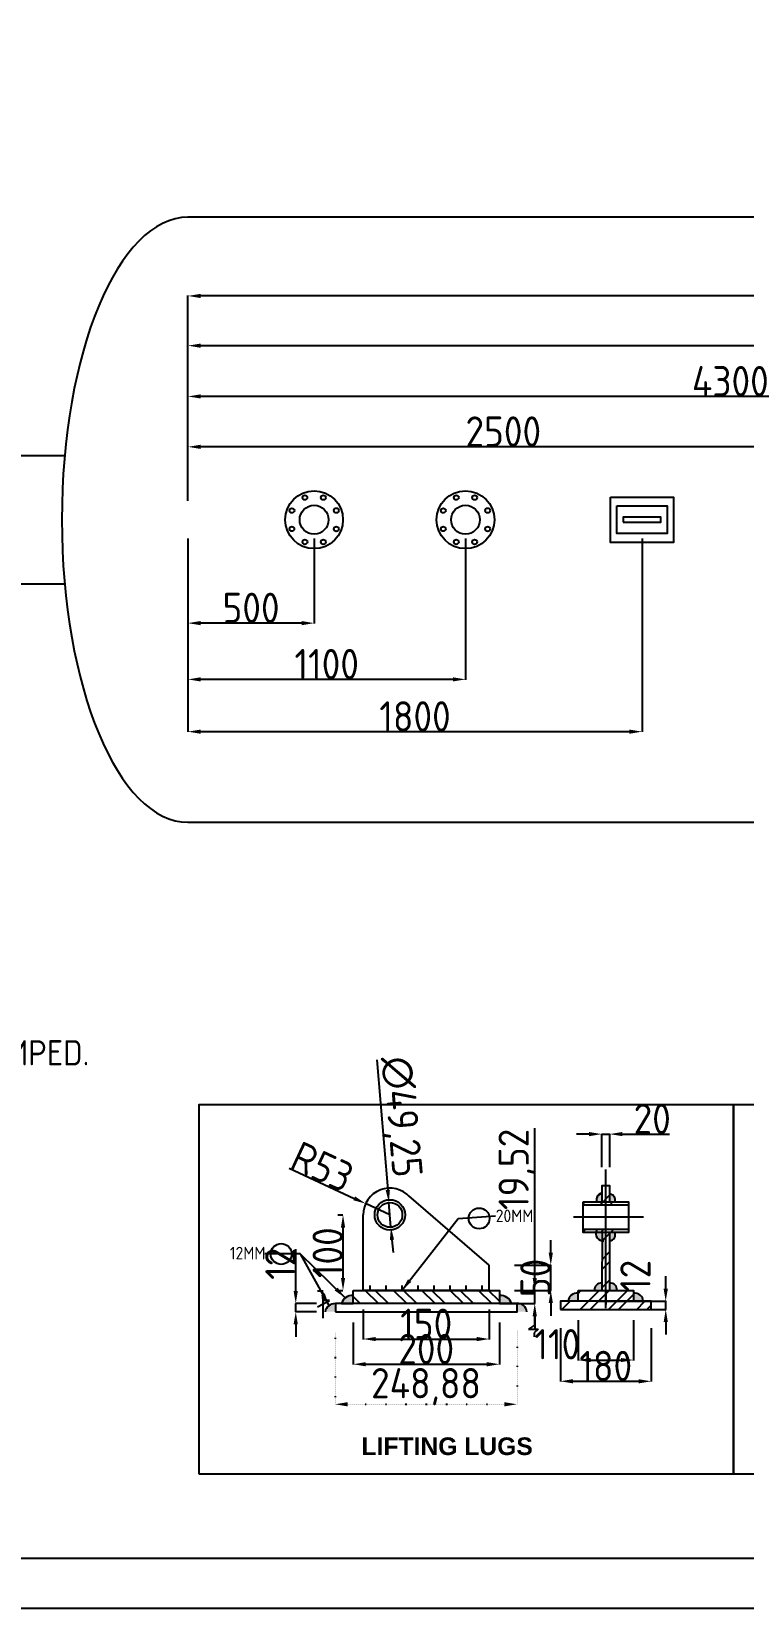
# Model space of a CAD drawing. Header units: inches. Extents: x 46059 to 66274, y -33 to 12215.
# Drawn here: x 50489 to 53311, y -33 to 6223 of the extents above; entities that cross this region are included whole.
import ezdxf

# ---------------------------------------------------------------- set-up
doc = ezdxf.new("R2010")
doc.units = ezdxf.units.IN
doc.header["$LTSCALE"] = 40
doc.header["$MEASUREMENT"] = 0
for name, pattern in [('ACAD_ISO03W100', [30, 12, -18]), ('CENTER', [50.8, 31.75, -6.35, 6.35, -6.35]), ('DOT', [0.25, 0, -0.25])]:
    doc.linetypes.add(name, pattern=pattern)
doc.styles.get("Standard").update_dxf_attribs({"font": 'isocp.shx', "height": 120, "bigfont": '@extfont2.shx'})
doc.dimstyles.new('ISO-25', dxfattribs={"dimtxt": 120, "dimasz": 50, "dimexe": 1.25, "dimexo": 75, "dimtad": 1, "dimtxsty": 'Standard', "dimcen": 0, "dimclrd": 1, "dimclre": 1, "dimclrt": 1, "dimazin": 0, "dimtfac": 1, "dimtmove": 0, "dimatfit": 3, "dimfxl": 1, "dimtfillclr": 1, "dimarcsym": 0})

# ---------------------------------------------------------------- blocks, each defined once
blk = doc.blocks.new('*D40')
at = {"color": 1, "lineweight": -2, "ltscale": 1000, "transparency": 16777216}
for p, q in [((52483.6, 1278.5), (52483.6, 1872.5)), ((52403.4, 1228.5), (52484.9, 1228.5)), ((52483.6, 1176.5), (52483.6, 1228.5)), ((52403.4, 1176.5), (52484.9, 1176.5)), ((52483.6, 1126.5), (52483.6, 1076.5))]:
    blk.add_line(p, q, dxfattribs=at)
at = {"color": 1, "ltscale": 1000, "transparency": 16777216}
for points in [[(52475.3, 1278.5), (52492, 1278.5), (52483.6, 1228.5)], [(52475.3, 1126.5), (52492, 1126.5), (52483.6, 1176.5)]]:
    blk.add_solid(points, dxfattribs=at)
at = {"layer": 'Defpoints', "color": 0, "ltscale": 1000, "transparency": 16777216}
for p in [(52303.4, 1228.5), (52483.6, 1228.5), (52303.4, 1176.5)]:
    blk.add_point(p, dxfattribs=at)
at = {"color": 1, "ltscale": 1000, "transparency": 16777216, "insert": (52414, 1709.1), "char_height": 120, "attachment_point": 5, "rotation": 90}
blk.add_mtext('19,52', dxfattribs=at)
blk = doc.blocks.new('*D53')
at = {"color": 1, "lineweight": -2, "ltscale": 1000, "transparency": 16777216}
for p, q in [((52547.2, 1378.5), (52547.2, 1428.5)), ((52403.4, 1328.5), (52548.5, 1328.5)), ((52547.2, 1228.5), (52547.2, 1328.5)), ((52403.4, 1228.5), (52548.5, 1228.5)), ((52547.2, 1178.5), (52547.2, 1128.5))]:
    blk.add_line(p, q, dxfattribs=at)
at = {"color": 1, "ltscale": 1000, "transparency": 16777216}
for points in [[(52538.9, 1378.5), (52555.6, 1378.5), (52547.2, 1328.5)], [(52538.9, 1178.5), (52555.6, 1178.5), (52547.2, 1228.5)]]:
    blk.add_solid(points, dxfattribs=at)
at = {"layer": 'Defpoints', "color": 0, "ltscale": 1000, "transparency": 16777216}
for p in [(52303.4, 1328.5), (52547.2, 1328.5), (52303.4, 1228.5)]:
    blk.add_point(p, dxfattribs=at)
at = {"color": 1, "ltscale": 1000, "transparency": 16777216, "insert": (52486.6, 1278.5), "char_height": 120, "attachment_point": 5, "rotation": 90}
blk.add_mtext('50', dxfattribs=at)
blk = doc.blocks.new('*D54')
at = {"color": 1, "lineweight": -2, "ltscale": 1000, "transparency": 16777216}
for p, q in [((51703.4, 1528.5), (51722.3, 1528.5)), ((51723.6, 1278.5), (51723.6, 1478.5)), ((51703.4, 1228.5), (51722.3, 1228.5))]:
    blk.add_line(p, q, dxfattribs=at)
at = {"color": 1, "ltscale": 1000, "transparency": 16777216}
for points in [[(51715.2, 1478.5), (51731.9, 1478.5), (51723.6, 1528.5)], [(51715.2, 1278.5), (51731.9, 1278.5), (51723.6, 1228.5)]]:
    blk.add_solid(points, dxfattribs=at)
at = {"layer": 'Defpoints', "color": 0, "ltscale": 1000, "transparency": 16777216}
for p in [(51723.6, 1528.5), (51803.4, 1528.5), (51803.4, 1228.5)]:
    blk.add_point(p, dxfattribs=at)
at = {"color": 1, "ltscale": 1000, "transparency": 16777216, "insert": (51662.9, 1378.5), "char_height": 120, "attachment_point": 5, "rotation": 90}
blk.add_mtext('100', dxfattribs=at)
blk = doc.blocks.new('*D41')
at = {"color": 1, "lineweight": -2, "ltscale": 1000, "transparency": 16777216}
for p, q in [((51510.1, 1713.8), (51767.9, 1594.2)), ((51909.4, 1528.5), (51813.3, 1573.2))]:
    blk.add_line(p, q, dxfattribs=at)
at = {"color": 1, "ltscale": 1000, "transparency": 16777216}
blk.add_solid([(51771.4, 1601.8), (51764.4, 1586.6), (51813.3, 1573.2)], dxfattribs=at)
at = {"layer": 'Defpoints', "color": 0, "ltscale": 1000, "transparency": 16777216}
for p in [(51813.3, 1573.2), (51909.4, 1528.5)]:
    blk.add_point(p, dxfattribs=at)
at = {"color": 1, "ltscale": 1000, "transparency": 16777216, "insert": (51641.8, 1719.5), "char_height": 120, "attachment_point": 5, "rotation": 335.10709}
blk.add_mtext('R53', dxfattribs=at)
blk = doc.blocks.new('*D55')
at = {"color": 1, "lineweight": -2, "ltscale": 1000, "transparency": 16777216}
for p, q in [((51857.7, 2144.3), (51901.1, 1627.4)), ((51913.5, 1479.5), (51905.3, 1577.6)), ((51917.7, 1429.6), (51921.9, 1379.8))]:
    blk.add_line(p, q, dxfattribs=at)
at = {"color": 1, "ltscale": 1000, "transparency": 16777216}
for points in [[(51909.4, 1628.1), (51892.8, 1626.7), (51905.3, 1577.6)], [(51926, 1430.3), (51909.4, 1428.9), (51913.5, 1479.5)]]:
    blk.add_solid(points, dxfattribs=at)
at = {"layer": 'Defpoints', "color": 0, "ltscale": 1000, "transparency": 16777216}
for p in [(51905.3, 1577.6), (51913.5, 1479.5)]:
    blk.add_point(p, dxfattribs=at)
at = {"color": 1, "ltscale": 1000, "transparency": 16777216, "insert": (51946.7, 1916.6), "char_height": 120, "attachment_point": 5, "rotation": 274.80229}
blk.add_mtext('∅49,25', dxfattribs=at)
blk = doc.blocks.new('*D42')
at = {"color": 1, "lineweight": -2, "ltscale": 0.25, "transparency": 16777216}
for p, q in [((51803.4, 1153.5), (51803.4, 1034.7)), ((52303.4, 1153.5), (52303.4, 1034.7)), ((51853.4, 1036), (52253.4, 1036))]:
    blk.add_line(p, q, dxfattribs=at)
at = {"color": 1, "ltscale": 0.25, "transparency": 16777216}
for points in [[(51853.4, 1044.3), (51853.4, 1027.7), (51803.4, 1036)], [(52253.4, 1044.3), (52253.4, 1027.7), (52303.4, 1036)]]:
    blk.add_solid(points, dxfattribs=at)
at = {"layer": 'Defpoints', "color": 0, "ltscale": 0.25, "transparency": 16777216}
for p in [(51803.4, 1228.5), (52303.4, 1228.5), (52303.4, 1036)]:
    blk.add_point(p, dxfattribs=at)
at = {"color": 1, "ltscale": 0.25, "transparency": 16777216, "insert": (52053.4, 1096.6), "char_height": 120, "attachment_point": 5}
blk.add_mtext('150', dxfattribs=at)
blk = doc.blocks.new('*D56')
at = {"color": 1, "lineweight": -2, "ltscale": 0.25, "transparency": 16777216}
for p, q in [((51763.4, 1101.5), (51763.4, 934.8)), ((52343.4, 1101.5), (52343.4, 934.8)), ((51813.4, 936), (52293.4, 936))]:
    blk.add_line(p, q, dxfattribs=at)
at = {"color": 1, "ltscale": 0.25, "transparency": 16777216}
for points in [[(51813.4, 944.4), (51813.4, 927.7), (51763.4, 936)], [(52293.4, 944.4), (52293.4, 927.7), (52343.4, 936)]]:
    blk.add_solid(points, dxfattribs=at)
at = {"layer": 'Defpoints', "color": 0, "ltscale": 0.25, "transparency": 16777216}
for p in [(51763.4, 1176.5), (52343.4, 1176.5), (52343.4, 936)]:
    blk.add_point(p, dxfattribs=at)
at = {"color": 1, "ltscale": 0.25, "transparency": 16777216, "insert": (52053.4, 996.7), "char_height": 120, "attachment_point": 5}
blk.add_mtext('200', dxfattribs=at)
blk = doc.blocks.new('*D57')
at = {"color": 1, "lineweight": -2, "ltscale": 0.25, "transparency": 16777216}
for p, q in [((52655.1, 1110.7), (52655.1, 951.5)), ((52875.1, 1110.7), (52875.1, 951.5)), ((52705.1, 952.7), (52825.1, 952.7))]:
    blk.add_line(p, q, dxfattribs=at)
at = {"color": 1, "ltscale": 0.25, "transparency": 16777216}
for points in [[(52705.1, 961), (52705.1, 944.4), (52655.1, 952.7)], [(52825.1, 961), (52825.1, 944.4), (52875.1, 952.7)]]:
    blk.add_solid(points, dxfattribs=at)
at = {"layer": 'Defpoints', "color": 0, "ltscale": 0.25, "transparency": 16777216}
for p in [(52655.1, 1185.7), (52875.1, 1185.7), (52875.1, 952.7)]:
    blk.add_point(p, dxfattribs=at)
at = {"color": 1, "ltscale": 0.25, "transparency": 16777216, "insert": (52573, 1015.5), "char_height": 120, "attachment_point": 5}
blk.add_mtext('110', dxfattribs=at)
blk = doc.blocks.new('*D58')
at = {"color": 1, "lineweight": -2, "ltscale": 0.25, "transparency": 16777216}
for p, q in [((52585.1, 1078.7), (52585.1, 867.2)), ((52945.1, 1078.7), (52945.1, 867.2)), ((52635.1, 868.4), (52895.1, 868.4))]:
    blk.add_line(p, q, dxfattribs=at)
at = {"color": 1, "ltscale": 0.25, "transparency": 16777216}
for points in [[(52635.1, 876.8), (52635.1, 860.1), (52585.1, 868.4)], [(52895.1, 876.8), (52895.1, 860.1), (52945.1, 868.4)]]:
    blk.add_solid(points, dxfattribs=at)
at = {"layer": 'Defpoints', "color": 0, "ltscale": 0.25, "transparency": 16777216}
for p in [(52585.1, 1153.7), (52945.1, 1153.7), (52945.1, 868.4)]:
    blk.add_point(p, dxfattribs=at)
at = {"color": 1, "ltscale": 0.25, "transparency": 16777216, "insert": (52765.1, 929.1), "char_height": 120, "attachment_point": 5}
blk.add_mtext('180', dxfattribs=at)
blk = doc.blocks.new('*D43')
at = {"color": 1, "lineweight": -2, "ltscale": 0.25, "transparency": 16777216}
for p, q in [((53002.9, 1235.7), (53002.9, 1285.7)), ((52730.1, 1185.7), (53004.2, 1185.7)), ((52737.2, 1153.7), (53004.2, 1153.7)), ((53002.9, 1153.7), (53002.9, 1185.7)), ((53002.9, 1103.7), (53002.9, 1053.7))]:
    blk.add_line(p, q, dxfattribs=at)
at = {"color": 1, "ltscale": 0.25, "transparency": 16777216}
for points in [[(52994.6, 1235.7), (53011.3, 1235.7), (53002.9, 1185.7)], [(52994.6, 1103.7), (53011.3, 1103.7), (53002.9, 1153.7)]]:
    blk.add_solid(points, dxfattribs=at)
at = {"layer": 'Defpoints', "color": 0, "ltscale": 0.25, "transparency": 16777216}
for p in [(52655.1, 1185.7), (52662.2, 1153.7), (53002.9, 1185.7)]:
    blk.add_point(p, dxfattribs=at)
at = {"color": 1, "ltscale": 0.25, "transparency": 16777216, "insert": (52882.7, 1286.5), "char_height": 120, "attachment_point": 5, "rotation": 90}
blk.add_mtext('12', dxfattribs=at)
blk = doc.blocks.new('*D63')
at = {"color": 1, "lineweight": -2, "ltscale": 0.01, "transparency": 16777216}
for p, q in [((51536.2, 1226.5), (51536.2, 1392.9)), ((51618.4, 1176.5), (51534.9, 1176.5)), ((51618.4, 1144.5), (51534.9, 1144.5)), ((51536.2, 1144.5), (51536.2, 1176.5)), ((51536.2, 1094.5), (51536.2, 1044.5))]:
    blk.add_line(p, q, dxfattribs=at)
at = {"color": 1, "ltscale": 0.01, "transparency": 16777216}
for points in [[(51527.8, 1226.5), (51544.5, 1226.5), (51536.2, 1176.5)], [(51527.8, 1094.5), (51544.5, 1094.5), (51536.2, 1144.5)]]:
    blk.add_solid(points, dxfattribs=at)
at = {"layer": 'Defpoints', "color": 0, "ltscale": 0.01, "transparency": 16777216}
for p in [(51536.2, 1176.5), (51693.4, 1176.5), (51693.4, 1144.5)]:
    blk.add_point(p, dxfattribs=at)
at = {"color": 1, "ltscale": 0.01, "transparency": 16777216, "insert": (51475.5, 1334.7), "char_height": 120, "attachment_point": 5, "rotation": 90}
blk.add_mtext('12', dxfattribs=at)
blk = doc.blocks.new('*D64')
at = {"color": 1, "lineweight": -2, "ltscale": 0.01, "transparency": 16777216}
for p, q in [((52699.1, 1849), (52649.1, 1849)), ((52749.1, 1718.5), (52749.1, 1850.2)), ((52749.1, 1849), (52781.1, 1849)), ((52781.1, 1718.5), (52781.1, 1850.2)), ((52831.1, 1849), (53017.5, 1849))]:
    blk.add_line(p, q, dxfattribs=at)
at = {"color": 1, "ltscale": 0.01, "transparency": 16777216}
for points in [[(52699.1, 1857.3), (52699.1, 1840.7), (52749.1, 1849)], [(52831.1, 1857.3), (52831.1, 1840.7), (52781.1, 1849)]]:
    blk.add_solid(points, dxfattribs=at)
at = {"layer": 'Defpoints', "color": 0, "ltscale": 0.01, "transparency": 16777216}
for p in [(52781.1, 1849), (52749.1, 1643.5), (52781.1, 1643.5)]:
    blk.add_point(p, dxfattribs=at)
at = {"color": 1, "ltscale": 0.01, "transparency": 16777216, "insert": (52949.3, 1909.6), "char_height": 120, "attachment_point": 5}
blk.add_mtext('20', dxfattribs=at)
blk = doc.blocks.new('*D66')
at = {"color": 1, "linetype": 'DOT', "lineweight": -2, "ltscale": 0.25, "transparency": 16777216}
for p, q in [((52413.4, 1069.5), (52413.4, 776)), ((51691.8, 1061), (51691.8, 776)), ((51741.8, 777.2), (52363.4, 777.2))]:
    blk.add_line(p, q, dxfattribs=at)
at = {"color": 1, "linetype": 'DOT', "ltscale": 0.25, "transparency": 16777216}
for points in [[(51741.8, 785.6), (51741.8, 768.9), (51691.8, 777.2)], [(52363.4, 785.6), (52363.4, 768.9), (52413.4, 777.2)]]:
    blk.add_solid(points, dxfattribs=at)
at = {"layer": 'Defpoints', "color": 0, "linetype": 'DOT', "ltscale": 0.25, "transparency": 16777216}
for p in [(51691.8, 1136), (52413.4, 1144.5), (52413.4, 777.2)]:
    blk.add_point(p, dxfattribs=at)
at = {"color": 1, "linetype": 'DOT', "ltscale": 0.25, "transparency": 16777216, "insert": (52052.6, 846.9), "char_height": 120, "attachment_point": 5}
blk.add_mtext('248,88', dxfattribs=at)
blk = doc.blocks.new('*U142')
blk.add_circle((0, 0), 9.55)
blk = doc.blocks.new('*U143')
at = {"color": 0, "linetype": 'ByBlock', "lineweight": -2, "transparency": 16777216}
for p, rotation in [((29709.1, 5150.1), 45.00000000000001), ((29843.8, 5150.1), 314.9999999999999), ((29681.2, 5082.8), 90), ((29871.7, 5082.8), 270), ((29709.1, 5015.4), 135), ((29843.8, 5015.4), 225), ((29776.4, 4987.5), 180)]:
    blk.add_blockref('*U142', p, dxfattribs=dict(at, rotation=rotation))
blk.add_blockref('*U142', (29776.4, 5178), dxfattribs=at)
blk = doc.blocks.new('*U144')
blk.add_circle((0, 0), 9.55)
blk = doc.blocks.new('*U145')
at = {"color": 0, "linetype": 'ByBlock', "lineweight": -2, "transparency": 16777216}
for p, rotation in [((29709.1, 5150.1), 45.00000000000001), ((29843.8, 5150.1), 314.9999999999999), ((29681.2, 5082.8), 90), ((29871.7, 5082.8), 270), ((29709.1, 5015.4), 135), ((29843.8, 5015.4), 225), ((29776.4, 4987.5), 180)]:
    blk.add_blockref('*U144', p, dxfattribs=dict(at, rotation=rotation))
blk.add_blockref('*U144', (29776.4, 5178), dxfattribs=at)
blk = doc.blocks.new('*D155')
at = {"color": 1, "lineweight": -2, "transparency": 16777216}
for p, q in [((51109, 4211.2), (51109, 3874.8)), ((51609, 4211.2), (51609, 3874.8)), ((51559, 3876), (51159, 3876))]:
    blk.add_line(p, q, dxfattribs=at)
at = {"color": 1, "transparency": 16777216}
for points in [[(51159, 3884.4), (51159, 3867.7), (51109, 3876)], [(51559, 3884.4), (51559, 3867.7), (51609, 3876)]]:
    blk.add_solid(points, dxfattribs=at)
at = {"layer": 'Defpoints', "color": 0, "transparency": 16777216}
for p in [(51109, 4286.2), (51609, 4286.2), (51109, 3876)]:
    blk.add_point(p, dxfattribs=at)
at = {"color": 1, "transparency": 16777216, "insert": (51359, 3936.7), "char_height": 120, "attachment_point": 5}
blk.add_mtext('500', dxfattribs=at)
blk = doc.blocks.new('*D156')
at = {"color": 1, "lineweight": -2, "transparency": 16777216}
for p, q in [((51109, 4211.2), (51109, 3651.6)), ((52209, 4211.2), (52209, 3651.6)), ((52159, 3652.9), (51159, 3652.9))]:
    blk.add_line(p, q, dxfattribs=at)
at = {"color": 1, "transparency": 16777216}
for points in [[(51159, 3661.2), (51159, 3644.6), (51109, 3652.9)], [(52159, 3661.2), (52159, 3644.6), (52209, 3652.9)]]:
    blk.add_solid(points, dxfattribs=at)
at = {"layer": 'Defpoints', "color": 0, "transparency": 16777216}
for p in [(51109, 4286.2), (52209, 4286.2), (51109, 3652.9)]:
    blk.add_point(p, dxfattribs=at)
at = {"color": 1, "transparency": 16777216, "insert": (51659, 3713.5), "char_height": 120, "attachment_point": 5}
blk.add_mtext('1100', dxfattribs=at)
blk = doc.blocks.new('*D157')
at = {"color": 1, "lineweight": -2, "transparency": 16777216}
for p, q in [((51109, 4211.2), (51109, 3444.2)), ((52909, 4211.2), (52909, 3444.2)), ((52859, 3445.4), (51159, 3445.4))]:
    blk.add_line(p, q, dxfattribs=at)
at = {"color": 1, "transparency": 16777216}
for points in [[(51159, 3453.7), (51159, 3437.1), (51109, 3445.4)], [(52859, 3453.7), (52859, 3437.1), (52909, 3445.4)]]:
    blk.add_solid(points, dxfattribs=at)
at = {"layer": 'Defpoints', "color": 0, "transparency": 16777216}
for p in [(51109, 4286.2), (52909, 4286.2), (51109, 3445.4)]:
    blk.add_point(p, dxfattribs=at)
at = {"color": 1, "transparency": 16777216, "insert": (52009, 3506), "char_height": 120, "attachment_point": 5}
blk.add_mtext('1800', dxfattribs=at)
blk = doc.blocks.new('*D158')
at = {"color": 1, "lineweight": -2, "transparency": 16777216}
for p, q in [((51109, 4361.2), (51109, 4576.7)), ((53559, 4575.5), (51159, 4575.5)), ((53609, 4361.2), (53609, 4576.7))]:
    blk.add_line(p, q, dxfattribs=at)
at = {"color": 1, "transparency": 16777216}
for points in [[(51159, 4583.8), (51159, 4567.1), (51109, 4575.5)], [(53559, 4583.8), (53559, 4567.1), (53609, 4575.5)]]:
    blk.add_solid(points, dxfattribs=at)
at = {"layer": 'Defpoints', "color": 0, "transparency": 16777216}
for p in [(51109, 4575.5), (51109, 4286.2), (53609, 4286.2)]:
    blk.add_point(p, dxfattribs=at)
at = {"color": 1, "transparency": 16777216, "insert": (52359, 4636.1), "char_height": 120, "attachment_point": 5}
blk.add_mtext('2500', dxfattribs=at)
blk = doc.blocks.new('*D159')
at = {"color": 1, "lineweight": -2, "transparency": 16777216}
for p, q in [((51109, 4361.2), (51109, 4776.6)), ((55359, 4775.4), (51159, 4775.4)), ((55409, 4361.2), (55409, 4776.6))]:
    blk.add_line(p, q, dxfattribs=at)
at = {"color": 1, "transparency": 16777216}
for points in [[(51159, 4783.7), (51159, 4767.1), (51109, 4775.4)], [(55359, 4783.7), (55359, 4767.1), (55409, 4775.4)]]:
    blk.add_solid(points, dxfattribs=at)
at = {"layer": 'Defpoints', "color": 0, "transparency": 16777216}
for p in [(51109, 4775.4), (51109, 4286.2), (55409, 4286.2)]:
    blk.add_point(p, dxfattribs=at)
at = {"color": 1, "transparency": 16777216, "insert": (53259, 4836), "char_height": 120, "attachment_point": 5}
blk.add_mtext('4300', dxfattribs=at)
blk = doc.blocks.new('*D160')
at = {"color": 1, "lineweight": -2, "transparency": 16777216}
for p, q in [((51109, 4361.2), (51109, 4978)), ((57359, 4976.7), (51159, 4976.7)), ((57409, 4361.2), (57409, 4978))]:
    blk.add_line(p, q, dxfattribs=at)
at = {"color": 1, "transparency": 16777216}
for points in [[(51159, 4985), (51159, 4968.4), (51109, 4976.7)], [(57359, 4985), (57359, 4968.4), (57409, 4976.7)]]:
    blk.add_solid(points, dxfattribs=at)
at = {"layer": 'Defpoints', "color": 0, "transparency": 16777216}
for p in [(51109, 4976.7), (51109, 4286.2), (57409, 4286.2)]:
    blk.add_point(p, dxfattribs=at)
at = {"color": 1, "transparency": 16777216, "insert": (54259, 5037.3), "char_height": 120, "attachment_point": 5}
blk.add_mtext('6300', dxfattribs=at)
blk = doc.blocks.new('*D161')
at = {"color": 1, "lineweight": -2, "transparency": 16777216}
for p, q in [((51109, 4361.2), (51109, 5175.2)), ((58359, 5173.9), (51159, 5173.9)), ((58409, 4361.2), (58409, 5175.2))]:
    blk.add_line(p, q, dxfattribs=at)
at = {"color": 1, "transparency": 16777216}
for points in [[(51159, 5182.3), (51159, 5165.6), (51109, 5173.9)], [(58359, 5182.3), (58359, 5165.6), (58409, 5173.9)]]:
    blk.add_solid(points, dxfattribs=at)
at = {"layer": 'Defpoints', "color": 0, "transparency": 16777216}
for p in [(51109, 5173.9), (51109, 4286.2), (58409, 4286.2)]:
    blk.add_point(p, dxfattribs=at)
at = {"color": 1, "transparency": 16777216, "insert": (54759, 5234.6), "char_height": 120, "attachment_point": 5}
blk.add_mtext('7300', dxfattribs=at)

msp = doc.modelspace()

# ---------------------------------------------------------------- hatches: boundary and pattern name
at = {"ltscale": 0.2}
h = msp.add_hatch(dxfattribs=at)
h.set_pattern_fill('STEEL', color=256, scale=25, style=0)
h.set_pattern_definition([(45, (50405.68, 427.11), (-56.1266, 56.1266), []), (45, (50405.68, 466.8), (-56.1266, 56.1266), [])])
h.paths.add_polyline_path([(52765.148, 1643.458), (52749.148, 1643.458), (52749.148, 1579.747), (52765.148, 1579.747)])
h.paths.add_polyline_path([(52781.148, 1643.458), (52765.148, 1643.458), (52765.148, 1579.747), (52781.148, 1579.747)])
h.paths.add_polyline_path([(52855.148, 1579.747), (52765.148, 1579.747), (52765.148, 1568.672), (52855.148, 1568.672)])
h.paths.add_polyline_path([(52765.148, 1579.747), (52749.148, 1579.747), (52675.148, 1579.747), (52675.148, 1568.672), (52765.148, 1568.672)])
h.paths.add_polyline_path([(52765.148, 1470.172), (52675.148, 1470.172), (52675.148, 1459.097), (52765.148, 1459.097)])
h.paths.add_polyline_path([(52855.148, 1470.172), (52765.148, 1470.172), (52765.148, 1459.097), (52855.148, 1459.097)])
h.paths.add_polyline_path([(52781.148, 1459.097), (52765.148, 1459.097), (52765.148, 1228.533), (52781.148, 1228.533)])
h.paths.add_polyline_path([(52765.148, 1459.097), (52751.333, 1459.097), (52749.148, 1228.533), (52765.148, 1228.533)])
h.paths.add_polyline_path([(52765.148, 1217.682), (52765.148, 1228.533), (52655.148, 1228.533), (52655.148, 1185.682), (52765.148, 1185.682)])
h.paths.add_polyline_path([(52875.148, 1228.533), (52765.148, 1228.533), (52765.148, 1185.682), (52875.148, 1185.682)])
h.paths.add_polyline_path([(52585.148, 1185.682), (52585.148, 1153.682), (52945.148, 1153.682), (52945.148, 1185.682)])
h = msp.add_hatch(color=256, dxfattribs=at)
h.paths.add_polyline_path([(52729.148, 1579.747), (52749.148, 1579.747), (52749.148, 1612.472, 0.45430529)])
h.paths.add_polyline_path([(52781.148, 1612.472), (52781.148, 1579.747), (52801.148, 1579.747, 0.45430529)])
h.paths.add_polyline_path([(52801.148, 1459.097), (52781.148, 1459.097), (52781.148, 1425.693, 0.50440863)])
h.paths.add_polyline_path([(52781.148, 1258.618), (52781.148, 1228.533), (52809.641, 1228.533, 0.46108592)])
h.paths.add_polyline_path([(52913.406, 1185.682, 0.46297724), (52875.148, 1217.682), (52875.148, 1185.682)])
h = msp.add_hatch(color=256, dxfattribs=at)
h.paths.add_polyline_path([(52751.333, 1459.097), (52726.265, 1459.097, 0.44677807), (52751.015, 1425.528)])
h.paths.add_polyline_path([(52749.148, 1228.533), (52749.433, 1258.602, 0.46426549), (52720.656, 1228.533)])
h.paths.add_polyline_path([(52655.148, 1185.682), (52655.148, 1217.682, 0.46297724), (52616.891, 1185.682)])
at = {"ltscale": 0.25}
h = msp.add_hatch(color=256, dxfattribs=at)
h.paths.add_polyline_path([(52343.413, 1208.485), (52343.413, 1176.485), (52391.784, 1176.485, 0.35397197)])
h.paths.add_polyline_path([(52413.413, 1176.485), (52413.413, 1144.485), (52452.021, 1144.485, 0.4203357)])
h.paths.add_polyline_path([(51763.413, 1208.485, 0.35983858), (51716.935, 1176.485), (51763.413, 1176.485)])
h.paths.add_polyline_path([(51693.413, 1176.485, 0.36508919), (51652.233, 1144.485), (51693.413, 1144.485)])
at = {"ltscale": 1000}
h = msp.add_hatch(dxfattribs=at)
h.set_pattern_fill('STEEL', color=256, scale=25, angle=90, style=0)
h.set_pattern_definition([(135, (50856.875, 427.11), (-56.1266, -56.1266), []), (135, (50817.19, 427.11), (-56.1266, -56.1266), [])])
h.paths.add_polyline_path([(52343.413, 1176.485), (52343.413, 1228.533), (51763.413, 1228.533), (51763.413, 1176.485)])
h = msp.add_hatch(dxfattribs=at)
h.set_pattern_fill('ANSI31', color=256, scale=20, angle=45, style=0)
h.set_pattern_definition([(90, (47957.49, -8311.34), (-63.5, 1e-14), [])])
h.paths.add_polyline_path([(52303.413, 1248.533), (51803.413, 1248.533), (51803.413, 1228.533), (52303.413, 1228.533)])

# ---------------------------------------------------------------- linework, layer by layer
msp.add_line((51108.984, 3086.187), (60228.984, 3086.187))
at = {"linetype": 'ACAD_ISO03W100', "ltscale": 1000}
for p, q in [((52765.148, 1157.919), (52765.148, 1708.422)), ((52914.874, 1519.422), (52637.507, 1519.422))]:
    msp.add_line(p, q, dxfattribs=at)
at = {"ltscale": 1000}
for p, q in [((52303.413, 1328.533), (51984.366, 1603.486)), ((51803.413, 1228.533), (51803.413, 1528.533)), ((52303.413, 1228.533), (52303.413, 1328.533)), ((51644.937, 1225.834), (51623.03, 1225.834)), ((51623.03, 1163.825), (51669.406, 1188.708)), ((51644.937, 1170.155), (51643.642, 1222.171)), ((51669.406, 1188.708), (51643.642, 1188.708)), ((51644.937, 1218.494), (51644.937, 1198.494)), ((52303.413, 1228.533), (51803.413, 1228.533)), ((51644.937, 1118.815), (51644.937, 1170.155)), ((52482.78, 1144.485), (52482.78, 1091.159)), ((52482.78, 1091.159), (52459.171, 1074.857)), ((52459.171, 1074.857), (52497.817, 1074.857)), ((52497.817, 1074.857), (52481.5, 1061.129)), ((52481.5, 1061.129), (52481.5, 1044.826))]:
    msp.add_line(p, q, dxfattribs=at)
at = {"ltscale": 0.25}
for p, q in [((51964.129, 1556.345), (51964.129, 1556.345)), ((52751.754, 1228.533), (52778.543, 1228.533)), ((51763.413, 1176.485), (51693.413, 1176.485)), ((51716.935, 1176.485), (51763.413, 1176.485)), ((52391.784, 1176.485), (52343.413, 1176.485)), ((52343.413, 1176.485), (52413.413, 1176.485))]:
    msp.add_line(p, q, dxfattribs=at)
at = {"linetype": 'CENTER', "ltscale": 0.25}
msp.add_line((52765.148, 1217.682), (52765.148, 1173.375), dxfattribs=at)
at = {"ltscale": 0.2}
for points in [[(66273.849, -32.751), (46058.872, -32.751), (46058.872, 12214.906), (66273.849, 12214.906)], [(52783.984, 4376.187), (53033.984, 4376.187), (53033.984, 4196.187), (52783.984, 4196.187)], [(52808.984, 4341.187), (53008.984, 4341.187), (53008.984, 4231.187), (52808.984, 4231.187)], [(52833.984, 4276.187), (52983.984, 4276.187), (52983.984, 4296.187), (52833.984, 4296.187)]]:
    msp.add_lwpolyline(points, close=True, dxfattribs=at)
msp.add_lwpolyline([(66101.226, 12016.071), (46286.338, 12016.071), (46259.194, 167.288), (66074.083, 167.288)], close=True)
for points in [[(60228.984, 5486.187), (51108.984, 5486.187)], [(50618.621, 4540.187), (50408.984, 4540.187), (50408.984, 4032.187), (50618.621, 4032.187)]]:
    msp.add_lwpolyline(points)
at = {"ltscale": 1000}
for points in [[(51152.564, 500.709), (53271.926, 500.709), (53271.926, 1965.562), (51152.564, 1965.562)], [(53271.926, 500.709), (55688.975, 500.709), (55688.975, 1965.562), (53271.926, 1965.562)], [(52675.148, 1579.747), (52855.148, 1579.747), (52855.148, 1459.097), (52675.148, 1459.097)], [(52675.148, 1568.672), (52855.148, 1568.672), (52855.148, 1470.172), (52675.148, 1470.172)], [(51763.413, 1228.533), (52343.413, 1228.533), (52343.413, 1176.485), (51763.413, 1176.485)]]:
    msp.add_lwpolyline(points, close=True, dxfattribs=at)
at = {"ltscale": 0.25}
for points in [[(52749.148, 1579.747), (52781.148, 1579.747), (52781.148, 1643.458), (52749.148, 1643.458)], [(52749.148, 1228.533), (52781.148, 1228.533), (52781.148, 1459.097), (52751.333, 1459.097)], [(52655.148, 1228.533), (52875.148, 1228.533), (52875.148, 1185.682), (52655.148, 1185.682)], [(51693.413, 1144.485), (52413.413, 1144.485), (52413.413, 1176.485), (51693.413, 1176.485)], [(52585.148, 1153.682), (52945.148, 1153.682), (52945.148, 1185.682), (52585.148, 1185.682)]]:
    msp.add_lwpolyline(points, close=True, dxfattribs=at)
for centre, radius in [((51608.984, 4286.187), 114.5), ((52208.984, 4286.187), 114.5), ((51608.984, 4286.187), 57.15), ((52208.984, 4286.187), 57.15)]:
    msp.add_circle(centre, radius)
at = {"ltscale": 1000}
for centre, radius in [((51909.413, 1528.533), 60.325), ((51909.413, 1528.533), 49.25), ((52262.976, 1514.418), 41.287), ((51478.518, 1373.483), 41.287)]:
    msp.add_circle(centre, radius, dxfattribs=at)
for centre, radius, start, end in [((51909.413, 1528.533), 106, 41.8616652, 180), ((51759.527, 1164.376), 44.28, 84.9662582, 164.1290118), ((52347.829, 1162.603), 46.095, 17.5281596, 95.4983041)]:
    msp.add_arc(centre, radius, start, end, dxfattribs=at)
at = {"ltscale": 0.25}
for centre, radius, start, end in [((52753.44, 1589.25), 25.461, 99.7039627, 197.4341603), ((52753.44, 1587.375), 25.461, 99.7039627, 197.4341603), ((52776.857, 1587.375), 25.461, 342.5658397, 80.2960373), ((52753.675, 1453.397), 27.996, 151.1725513, 278.2783179), ((52778.805, 1449.785), 24.206, 275.5561743, 22.6232591), ((52747.746, 1231.411), 27.243, 87.0501703, 186.0652157), ((52782.55, 1231.411), 27.243, 353.9347843, 92.9498297), ((52649.595, 1185.451), 32.705, 80.2242032, 179.5964549), ((52649.595, 1185.451), 32.705, 80.2242032, 179.5964549), ((52880.702, 1185.451), 32.705, 0.4035451, 99.7757968), ((51691.815, 1136.046), 40.471, 87.7371296, 167.9634949), ((52417.047, 1141.58), 35.094, 4.7490217, 95.9440372)]:
    msp.add_arc(centre, radius, start, end, dxfattribs=at)
msp.add_ellipse((51108.984, 4286.187), major_axis=(0, 1200), ratio=0.41666667, start_param=6.28318531, end_param=9.42477796)

# ---------------------------------------------------------------- block references
at = {"rotation": 22.5}
for name, p in [('*U143', (26044.262, -11804.646)), ('*U145', (26644.262, -11804.646))]:
    msp.add_blockref(name, p, dxfattribs=at)

# ---------------------------------------------------------------- texts
at = {"lineweight": 9, "insert": (46875.325, 2388.335), "char_height": 100, "width": 4509.3929, "attachment_point": 1}
msp.add_mtext('GENERAL NOTES  :\\P1.^ICODE OF CONSTRUCTION -ASME SEC.VIII-DIV.I-EDD-STAMPED.\\P2.^IMAWP: For Shell side=50 psig  \\P3.^IMDMT=+ 30 F\\P4.^IHydrotest:^IShell side=1.3x50=65 psig \\P^I^I^I^Ifor duration of 1/2 hour. \\P5.^IUW-2 FOR LETHAL SERVICE -  NON LETHAL .\\P6.^IIMPACT TEST Exempted - UG - 22 (F) , UCS. \\P7.^IStress Releif exempted as per ASME STD.\\P8.^IDimension Tollarence as per ASME SEC VIII.\\P9.^IE= 0.60  in Calculation as per ASME STD conditions', dxfattribs=at)
at = {"ltscale": 1000, "char_height": 50}
for s, insert, attachment_point in [('20MM', (52328.972, 1549.73), 1), ('12MM', (51415.962, 1351.92), 9)]:
    msp.add_mtext(s, dxfattribs=dict(at, insert=insert, attachment_point=attachment_point))
at = {"ltscale": 1000, "insert": (51796.897, 645.854), "char_height": 70, "width": 1224.89495, "attachment_point": 1}
msp.add_mtext('{\\f@Arial Unicode MS|b1|i0|c0|p34;LIFTING LUGS}', dxfattribs=at)

# ---------------------------------------------------------------- dimensions: what is measured, and where the dimension line sits
for base, p1, picture, middle in [((51108.984, 5173.931), (58408.984, 4286.187), '*D161', (54758.984, 5234.556)), ((51108.984, 4976.712), (57408.984, 4286.187), '*D160', (54258.984, 5037.337)), ((51108.984, 4775.398), (55408.984, 4286.187), '*D159', (53258.984, 4836.023)), ((51108.984, 4575.482), (53608.984, 4286.187), '*D158', (52358.984, 4636.119)), ((51108.984, 3876.034), (51608.984, 4286.187), '*D155', (51358.984, 3936.659)), ((51108.984, 3652.895), (52208.984, 4286.187), '*D156', (51658.984, 3713.52)), ((51108.984, 3445.411), (52908.984, 4286.187), '*D157', (52008.984, 3506.036))]:
    dim = msp.add_linear_dim(base=base, p1=p1, p2=(51108.984, 4286.187), dimstyle='ISO-25')
    dim.commit()
    dim.dimension.update_dxf_attribs({"geometry": picture, "text_midpoint": middle})
at = {"ltscale": 1000}
dim = msp.add_diameter_dim_2p(p1=(51913.536, 1479.455), p2=(51905.29, 1577.61), dimstyle='ISO-25', override={"dimlfac": 0.5}, dxfattribs=at)
dim.commit()
dim.dimension.update_dxf_attribs({"geometry": '*D55', "text_midpoint": (51946.693, 1916.586)})
at = {"ltscale": 0.01}
dim = msp.add_linear_dim(base=(52781.148, 1848.991), p1=(52749.148, 1643.458), p2=(52781.148, 1643.458), dimstyle='ISO-25', override={"dimlfac": 0.625}, dxfattribs=at)
dim.commit()
dim.dimension.update_dxf_attribs({"geometry": '*D64', "text_midpoint": (52949.344, 1909.628)})
at = {"ltscale": 1000}
for base, p1, p2, override, picture, middle in [((52483.643, 1228.533), (52303.413, 1176.485), (52303.413, 1228.533), {"dimexo": 100, "dimlfac": 0.375}, '*D40', (52483.643, 1709.11)), ((52547.241, 1328.533), (52303.413, 1228.533), (52303.413, 1328.533), {"dimexo": 100, "dimlfac": 0.5}, '*D53', (52547.241, 1278.533))]:
    dim = msp.add_linear_dim(base=base, p1=p1, p2=p2, angle=90, dimstyle='ISO-25', override=override, dxfattribs=at)
    dim.commit()
    dim.dimension.update_dxf_attribs({"geometry": picture, "text_midpoint": middle, "dimtype": 160})
dim = msp.add_radius_dim(center=(51909.413, 1528.533), mpoint=(51813.261, 1573.15), dimstyle='ISO-25', override={"dimlfac": 0.5}, dxfattribs=at)
dim.commit()
dim.dimension.update_dxf_attribs({"geometry": '*D41', "text_midpoint": (51641.839, 1719.53)})
dim = msp.add_linear_dim(base=(51723.558, 1528.533), p1=(51803.413, 1228.533), p2=(51803.413, 1528.533), angle=90, dimstyle='ISO-25', override={"dimexo": 100, "dimlfac": 0.33333}, dxfattribs=at)
dim.commit()
dim.dimension.update_dxf_attribs({"geometry": '*D54', "text_midpoint": (51662.933, 1378.533)})
at = {"ltscale": 0.01}
dim = msp.add_linear_dim(base=(51536.165, 1176.485), p1=(51693.413, 1144.485), p2=(51693.413, 1176.485), angle=90, dimstyle='ISO-25', override={"dimlfac": 0.375}, dxfattribs=at)
dim.commit()
dim.dimension.update_dxf_attribs({"geometry": '*D63', "text_midpoint": (51475.529, 1334.714)})
at = {"ltscale": 0.25}
dim = msp.add_linear_dim(base=(53002.917, 1185.682), p1=(52662.19, 1153.682), p2=(52655.148, 1185.682), angle=90, dimstyle='ISO-25', override={"dimlfac": 0.375, "dimtmove": 1}, dxfattribs=at)
dim.commit()
dim.dimension.update_dxf_attribs({"geometry": '*D43', "text_midpoint": (52943.37, 1286.524), "dimtype": 160})
for base, p1, p2, override, picture, middle in [((52303.413, 1035.997), (51803.413, 1228.533), (52303.413, 1228.533), {"dimlfac": 0.3}, '*D42', (52053.413, 1096.622)), ((52343.413, 936.044), (51763.413, 1176.485), (52343.413, 1176.485), {"dimdec": 0, "dimlfac": 0.3449}, '*D56', (52053.413, 996.681)), ((52945.148, 868.431), (52585.148, 1153.682), (52945.148, 1153.682), {"dimlfac": 0.5}, '*D58', (52765.148, 929.056))]:
    dim = msp.add_linear_dim(base=base, p1=p1, p2=p2, dimstyle='ISO-25', override=override, dxfattribs=at)
    dim.commit()
    dim.dimension.update_dxf_attribs({"geometry": picture, "text_midpoint": middle})
at = {"linetype": 'DOT', "ltscale": 0.25}
dim = msp.add_linear_dim(base=(52413.413, 777.249), p1=(51691.815, 1136.046), p2=(52413.413, 1144.485), dimstyle='ISO-25', override={"dimlfac": 0.3449}, dxfattribs=at)
dim.commit()
dim.dimension.update_dxf_attribs({"geometry": '*D66', "text_midpoint": (52052.614, 846.886)})
at = {"ltscale": 0.25}
dim = msp.add_linear_dim(base=(52875.148, 952.711), p1=(52655.148, 1185.682), p2=(52875.148, 1185.682), dimstyle='ISO-25', override={"dimlfac": 0.5, "dimtmove": 1}, dxfattribs=at)
dim.commit()
dim.dimension.update_dxf_attribs({"geometry": '*D57', "text_midpoint": (52573.046, 954.9), "dimtype": 160})

# ---------------------------------------------------------------- leaders
at = {"ltscale": 1000, "annotation_type": 0, "has_hookline": 1}
for points, hookline_direction in [([(51956.762, 1228.533), (52180.401, 1514.418), (52328.347, 1524.73)], 0), ([(51732.268, 1199.287), (51554.211, 1373.483), (51413.825, 1374.342)], 1)]:
    msp.add_leader(points, dimstyle='ISO-25', override={"dimgap": 0.625, "dimtad": 0}, dxfattribs=dict(at, hookline_direction=hookline_direction))
at = {"ltscale": 0.25}
msp.add_leader([(51668.415, 1169.067), (51556.895, 1370.857)], dimstyle='ISO-25', override={"dimgap": 0.625, "dimtad": 0}, dxfattribs=at)

doc.saveas('drawing.dxf')
